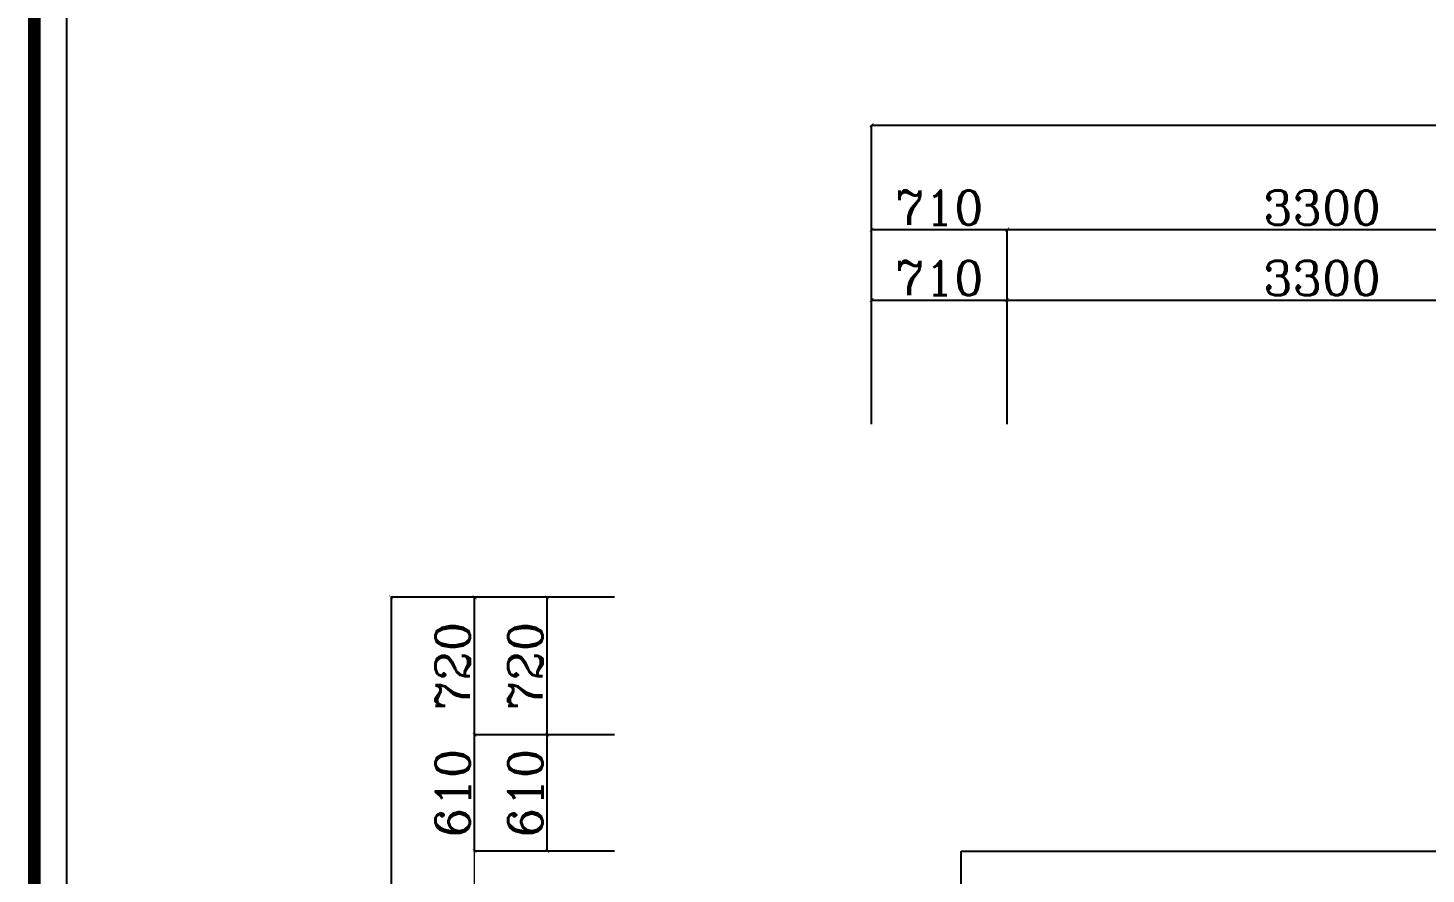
# Model space of a CAD drawing. Header units: millimetres. Extents: x 450898 to 533685, y -921830 to -458543.
# Drawn here: x 450899 to 458226, y -864796 to -860363 of the extents above; entities that cross this region are included whole.
import ezdxf

# ---------------------------------------------------------------- set-up
doc = ezdxf.new("R2010")
doc.units = ezdxf.units.MM
doc.header["$MEASUREMENT"] = 0
doc.header["$PDMODE"] = 3
doc.layers.get('0').update_dxf_attribs({"linetype": 'CONTINUOUS'})
doc.layers.get('DEFPOINTS').update_dxf_attribs({"linetype": 'CONTINUOUS'})
doc.layers.add('TOP', color=7, linetype='CONTINUOUS')
doc.layers.add('墙线', color=5, linetype='CONTINUOUS')
doc.layers.add('门窗', color=4, linetype='CONTINUOUS', lineweight=13)
doc.styles.get("Standard").update_dxf_attribs({"font": 'complex.shx', "bigfont": 'hzxy.shx'})
doc.dimstyles.new('LMDIM40', dxfattribs={"dimtxt": 80, "dimasz": 20, "dimexe": 0, "dimexo": 0, "dimgap": 25, "dimtad": 1, "dimdec": 0, "dimzin": 0, "dimdsep": 46, "dimtxsty": 'Standard', "dimblk1": 'DOT', "dimblk2": 'DOT', "dimsah": 1, "dimcen": 0, "dimclrd": 2, "dimclre": 2, "dimclrt": 2, "dimadec": 0, "dimazin": 0, "dimtfac": 1, "dimtdec": 0, "dimtmove": 2, "dimatfit": 3, "dimldrblk": 'DOT', "dimfxl": 0, "dimtolj": 1, "dimtzin": 0, "dimarcsym": 0})

# ---------------------------------------------------------------- blocks, each defined once
blk = doc.blocks.new('_ArchTick')
at = {"color": 0, "linetype": 'ByBlock', "const_width": 0.15}
blk.add_lwpolyline([(-0.5, -0.5), (0.5, 0.5)], dxfattribs=at)
blk = doc.blocks.new('*D484')
at = {"layer": 'DEFPOINTS', "color": 0}
for p in [(456030.2, -861789), (455320.2, -862438.8), (456030.2, -862438.8)]:
    blk.add_point(p, dxfattribs=at)
at = {"layer": '门窗', "color": 2, "lineweight": -2}
for p, q in [((455320.2, -862438.8), (455320.2, -861789)), ((455320.2, -861789), (456030.2, -861789)), ((456030.2, -862438.8), (456030.2, -861789))]:
    blk.add_line(p, q, dxfattribs=at)
at = {"layer": '门窗', "color": 2, "lineweight": -2, "xscale": 20, "yscale": 20, "zscale": 20, "rotation": 180}
blk.add_blockref('_ArchTick', (455320.2, -861789), dxfattribs=at)
at = {"layer": '门窗', "color": 2, "lineweight": -2, "xscale": 20, "yscale": 20, "zscale": 20}
blk.add_blockref('_ArchTick', (456030.2, -861789), dxfattribs=at)
at = {"layer": '门窗', "color": 2, "insert": (455675.2, -861674), "char_height": 180, "attachment_point": 5}
blk.add_mtext('\\A1;710', dxfattribs=at)
blk = doc.blocks.new('_DOT')
at = {"color": 0, "linetype": 'ByBlock'}
blk.add_line((-0.5, 0), (-1, 0), dxfattribs=at)
at = {"color": 0, "linetype": 'ByBlock', "const_width": 0.5}
blk.add_lwpolyline([(-0.25, 0, 1), (0.25, 0, 1)], format="xyb", close=True, dxfattribs=at)
blk = doc.blocks.new('DOT')
at = {"color": 0, "linetype": 'ByBlock'}
blk.add_line((-0.35, 0), (-1, 0), dxfattribs=at)
at = {"color": 0, "linetype": 'ByBlock', "const_width": 0.35}
blk.add_lwpolyline([(-0.175, 0, 1), (0.175, 0, 1)], format="xyb", close=True, dxfattribs=at)
blk = doc.blocks.new('*D485')
at = {"layer": 'DEFPOINTS', "color": 0}
for p in [(459330.2, -861789), (456030.2, -862438.8), (459330.2, -862438.8)]:
    blk.add_point(p, dxfattribs=at)
at = {"layer": '门窗', "color": 2, "lineweight": -2}
for p, q in [((456030.2, -862438.8), (456030.2, -861789)), ((456030.2, -861789), (459330.2, -861789)), ((459330.2, -862438.8), (459330.2, -861789))]:
    blk.add_line(p, q, dxfattribs=at)
at = {"layer": '门窗', "color": 2, "lineweight": -2, "xscale": 20, "yscale": 20, "zscale": 20, "rotation": 180}
blk.add_blockref('_ArchTick', (456030.2, -861789), dxfattribs=at)
at = {"layer": '门窗', "color": 2, "lineweight": -2, "xscale": 20, "yscale": 20, "zscale": 20}
blk.add_blockref('_ArchTick', (459330.2, -861789), dxfattribs=at)
at = {"layer": '门窗', "color": 2, "insert": (457680.2, -861674), "char_height": 180, "attachment_point": 5}
blk.add_mtext('\\A1;3300', dxfattribs=at)
blk = doc.blocks.new('*D491')
at = {"layer": 'DEFPOINTS', "color": 0}
for p in [(456030.2, -861419.5), (455320.2, -862438.8), (456030.2, -862438.8)]:
    blk.add_point(p, dxfattribs=at)
at = {"layer": '门窗', "color": 2, "lineweight": -2}
for p, q in [((455320.2, -862438.8), (455320.2, -861419.5)), ((455320.2, -861419.5), (456030.2, -861419.5)), ((456030.2, -862438.8), (456030.2, -861419.5))]:
    blk.add_line(p, q, dxfattribs=at)
at = {"layer": '门窗', "color": 2, "lineweight": -2, "xscale": 20, "yscale": 20, "zscale": 20, "rotation": 180}
blk.add_blockref('_ArchTick', (455320.2, -861419.5), dxfattribs=at)
at = {"layer": '门窗', "color": 2, "lineweight": -2, "xscale": 20, "yscale": 20, "zscale": 20}
blk.add_blockref('_ArchTick', (456030.2, -861419.5), dxfattribs=at)
at = {"layer": '门窗', "color": 2, "insert": (455675.2, -861304.5), "char_height": 180, "attachment_point": 5}
blk.add_mtext('\\A1;710', dxfattribs=at)
blk = doc.blocks.new('*D492')
at = {"layer": 'DEFPOINTS', "color": 0}
for p in [(459330.2, -861419.5), (456030.2, -862438.8), (459330.2, -862438.8)]:
    blk.add_point(p, dxfattribs=at)
at = {"layer": '门窗', "color": 2, "lineweight": -2}
for p, q in [((456030.2, -862438.8), (456030.2, -861419.5)), ((456030.2, -861419.5), (459330.2, -861419.5)), ((459330.2, -862438.8), (459330.2, -861419.5))]:
    blk.add_line(p, q, dxfattribs=at)
at = {"layer": '门窗', "color": 2, "lineweight": -2, "xscale": 20, "yscale": 20, "zscale": 20, "rotation": 180}
blk.add_blockref('_ArchTick', (456030.2, -861419.5), dxfattribs=at)
at = {"layer": '门窗', "color": 2, "lineweight": -2, "xscale": 20, "yscale": 20, "zscale": 20}
blk.add_blockref('_ArchTick', (459330.2, -861419.5), dxfattribs=at)
at = {"layer": '门窗', "color": 2, "insert": (457680.2, -861304.5), "char_height": 180, "attachment_point": 5}
blk.add_mtext('\\A1;3300', dxfattribs=at)
blk = doc.blocks.new('*D466')
at = {"layer": 'DEFPOINTS', "color": 0}
for p in [(466970.2, -860872.1), (455320.2, -862438.8), (466970.2, -862438.8)]:
    blk.add_point(p, dxfattribs=at)
at = {"layer": '门窗', "color": 2, "lineweight": -2}
for p, q in [((455320.2, -862438.8), (455320.2, -860872.1)), ((455320.2, -860872.1), (466970.2, -860872.1)), ((466970.2, -862438.8), (466970.2, -860872.1))]:
    blk.add_line(p, q, dxfattribs=at)
at = {"layer": '门窗', "color": 2, "lineweight": -2, "xscale": 20, "yscale": 20, "zscale": 20, "rotation": 180}
blk.add_blockref('_ArchTick', (455320.2, -860872.1), dxfattribs=at)
at = {"layer": '门窗', "color": 2, "lineweight": -2, "xscale": 20, "yscale": 20, "zscale": 20}
blk.add_blockref('_ArchTick', (466970.2, -860872.1), dxfattribs=at)
at = {"layer": '门窗', "color": 2, "insert": (461145.2, -860757.1), "char_height": 180, "attachment_point": 5}
blk.add_mtext('\\A1;11650', dxfattribs=at)
blk = doc.blocks.new('*D434')
at = {"layer": 'DEFPOINTS', "color": 0}
for p in [(453620.4, -864066.5), (453972.4, -864066.5), (453972.4, -864676.5)]:
    blk.add_point(p, dxfattribs=at)
at = {"layer": '门窗', "color": 2, "lineweight": -2}
for p, q in [((453972.4, -864066.5), (453620.4, -864066.5)), ((453620.4, -864676.5), (453620.4, -864066.5)), ((453972.4, -864676.5), (453620.4, -864676.5))]:
    blk.add_line(p, q, dxfattribs=at)
at = {"layer": '门窗', "color": 2, "lineweight": -2, "xscale": 20, "yscale": 20, "zscale": 20}
for p, rotation in [((453620.4, -864066.5), 90), ((453620.4, -864676.5), 270)]:
    blk.add_blockref('_ArchTick', p, dxfattribs=dict(at, rotation=rotation))
at = {"layer": '门窗', "color": 2, "insert": (453505.4, -864371.5), "char_height": 180, "attachment_point": 5, "rotation": 90}
blk.add_mtext('\\A1;610', dxfattribs=at)
blk = doc.blocks.new('*D435')
at = {"layer": 'DEFPOINTS', "color": 0}
for p in [(453620.4, -863346.5), (453972.4, -863346.5), (453972.4, -864066.5)]:
    blk.add_point(p, dxfattribs=at)
at = {"layer": '门窗', "color": 2, "lineweight": -2}
for p, q in [((453972.4, -863346.5), (453620.4, -863346.5)), ((453620.4, -864066.5), (453620.4, -863346.5)), ((453972.4, -864066.5), (453620.4, -864066.5))]:
    blk.add_line(p, q, dxfattribs=at)
at = {"layer": '门窗', "color": 2, "lineweight": -2, "xscale": 20, "yscale": 20, "zscale": 20}
for p, rotation in [((453620.4, -863346.5), 90), ((453620.4, -864066.5), 270)]:
    blk.add_blockref('_ArchTick', p, dxfattribs=dict(at, rotation=rotation))
at = {"layer": '门窗', "color": 2, "insert": (453505.4, -863706.5), "char_height": 180, "attachment_point": 5, "rotation": 90}
blk.add_mtext('\\A1;720', dxfattribs=at)
blk = doc.blocks.new('*D440')
at = {"layer": 'DEFPOINTS', "color": 0}
for p in [(453239.9, -864066.5), (453972.4, -864066.5), (453972.4, -864676.5)]:
    blk.add_point(p, dxfattribs=at)
at = {"layer": '门窗', "color": 2, "lineweight": -2}
for p, q in [((453972.4, -864066.5), (453239.9, -864066.5)), ((453239.9, -864676.5), (453239.9, -864066.5)), ((453972.4, -864676.5), (453239.9, -864676.5))]:
    blk.add_line(p, q, dxfattribs=at)
at = {"layer": '门窗', "color": 2, "lineweight": -2, "xscale": 20, "yscale": 20, "zscale": 20}
for p, rotation in [((453239.9, -864066.5), 90), ((453239.9, -864676.5), 270)]:
    blk.add_blockref('_ArchTick', p, dxfattribs=dict(at, rotation=rotation))
at = {"layer": '门窗', "color": 2, "insert": (453124.9, -864371.5), "char_height": 180, "attachment_point": 5, "rotation": 90}
blk.add_mtext('\\A1;610', dxfattribs=at)
blk = doc.blocks.new('*D441')
at = {"layer": 'DEFPOINTS', "color": 0}
for p in [(453239.9, -863346.5), (453972.4, -863346.5), (453972.4, -864066.5)]:
    blk.add_point(p, dxfattribs=at)
at = {"layer": '门窗', "color": 2, "lineweight": -2}
for p, q in [((453972.4, -863346.5), (453239.9, -863346.5)), ((453239.9, -864066.5), (453239.9, -863346.5)), ((453972.4, -864066.5), (453239.9, -864066.5))]:
    blk.add_line(p, q, dxfattribs=at)
at = {"layer": '门窗', "color": 2, "lineweight": -2, "xscale": 20, "yscale": 20, "zscale": 20}
for p, rotation in [((453239.9, -863346.5), 90), ((453239.9, -864066.5), 270)]:
    blk.add_blockref('_ArchTick', p, dxfattribs=dict(at, rotation=rotation))
at = {"layer": '门窗', "color": 2, "insert": (453124.9, -863706.5), "char_height": 180, "attachment_point": 5, "rotation": 90}
blk.add_mtext('\\A1;720', dxfattribs=at)
blk = doc.blocks.new('*D445')
at = {"layer": 'DEFPOINTS', "color": 0}
for p in [(453972.4, -863346.5), (452802.5, -874132.5), (453972.4, -874132.5)]:
    blk.add_point(p, dxfattribs=at)
at = {"layer": '门窗', "color": 2, "lineweight": -2}
for p, q in [((453972.4, -863346.5), (452802.5, -863346.5)), ((452802.5, -863346.5), (452802.5, -874132.5)), ((453972.4, -874132.5), (452802.5, -874132.5))]:
    blk.add_line(p, q, dxfattribs=at)
at = {"layer": '门窗', "color": 2, "lineweight": -2, "xscale": 20, "yscale": 20, "zscale": 20}
for p, rotation in [((452802.5, -863346.5), 90), ((452802.5, -874132.5), 270)]:
    blk.add_blockref('_ArchTick', p, dxfattribs=dict(at, rotation=rotation))
at = {"layer": '门窗', "color": 2, "insert": (452687.5, -868739.5), "char_height": 180, "attachment_point": 5, "rotation": 90}
blk.add_mtext('\\A1;10786', dxfattribs=at)
blk = doc.blocks.new('TRYR')
at = {"const_width": 73}
blk.add_lwpolyline([(501238.7, -866832.8), (527605.1, -866831.4), (527605.1, -847695.7), (501238.7, -847697.1)], close=True, dxfattribs=at)
at = {"color": 4}
blk.add_lwpolyline([(501422, -847892.3), (501422, -866653.4), (523535.4, -866652), (523535.4, -847890.9)], close=True, dxfattribs=at)

msp = doc.modelspace()

# ---------------------------------------------------------------- linework, layer by layer
at = {"layer": '墙线'}
for p, q in [((455790.2, -864676.5), (459580.2, -864676.5)), ((455790.2, -865256.5), (455790.2, -864676.5))]:
    msp.add_line(p, q, dxfattribs=at)
at = {"layer": '门窗', "color": 2}
for p in [(453972.4, -864676.5), (453239.9, -864916.5)]:
    msp.add_line(p, (453239.9, -864676.5), dxfattribs=at)

# ---------------------------------------------------------------- block references
at = {"layer": 'TOP', "xscale": 0.9156765649033163, "yscale": 0.9156765649033163, "zscale": 0.9156765649033163}
msp.add_blockref('TRYR', (-8039.9, -83837.4), dxfattribs=at)
at = {"layer": '门窗', "color": 2, "xscale": 20, "yscale": 20, "zscale": 20, "rotation": 90}
msp.add_blockref('_ArchTick', (453239.9, -864676.5), dxfattribs=at)

# ---------------------------------------------------------------- dimensions: what is measured, and where the dimension line sits
at = {"layer": '门窗'}
for base, p1, p2, picture, middle in [((466970.2, -860872.1), (455320.2, -862438.8), (466970.2, -862438.8), '*D466', (461145.2, -860757.1)), ((456030.2, -861419.5), (455320.2, -862438.8), (456030.2, -862438.8), '*D491', (455675.2, -861304.5)), ((459330.2, -861419.5), (456030.2, -862438.8), (459330.2, -862438.8), '*D492', (457680.2, -861304.5)), ((456030.2, -861789), (455320.2, -862438.8), (456030.2, -862438.8), '*D484', (455675.2, -861674)), ((459330.2, -861789), (456030.2, -862438.8), (459330.2, -862438.8), '*D485', (457680.2, -861674))]:
    dim = msp.add_linear_dim(base=base, p1=p1, p2=p2, dimstyle='LMDIM40', override={"dimtxt": 180, "dimblk": 'ArchTick', "dimsah": 0, "dimldrblk": 'DOT'}, dxfattribs=at)
    dim.commit()
    dim.dimension.update_dxf_attribs({"geometry": picture, "text_midpoint": middle})
for base, p1, p2, angle, picture, middle in [((452802.5, -874132.5), (453972.4, -863346.5), (453972.4, -874132.5), 90, '*D445', (452687.5, -868739.5)), ((453239.9, -863346.5), (453972.4, -864066.5), (453972.4, -863346.5), 90, '*D441', (453124.9, -863706.5)), ((453620.4, -863346.5), (453972.4, -864066.5), (453972.4, -863346.5), 270, '*D435', (453505.4, -863706.5)), ((453239.9, -864066.5), (453972.4, -864676.5), (453972.4, -864066.5), 90, '*D440', (453124.9, -864371.5)), ((453620.4, -864066.5), (453972.4, -864676.5), (453972.4, -864066.5), 270, '*D434', (453505.4, -864371.5))]:
    dim = msp.add_linear_dim(base=base, p1=p1, p2=p2, angle=angle, dimstyle='LMDIM40', override={"dimtxt": 180, "dimblk": 'ArchTick', "dimsah": 0, "dimldrblk": 'DOT'}, dxfattribs=at)
    dim.commit()
    dim.dimension.update_dxf_attribs({"geometry": picture, "text_midpoint": middle})

doc.saveas('drawing.dxf')
